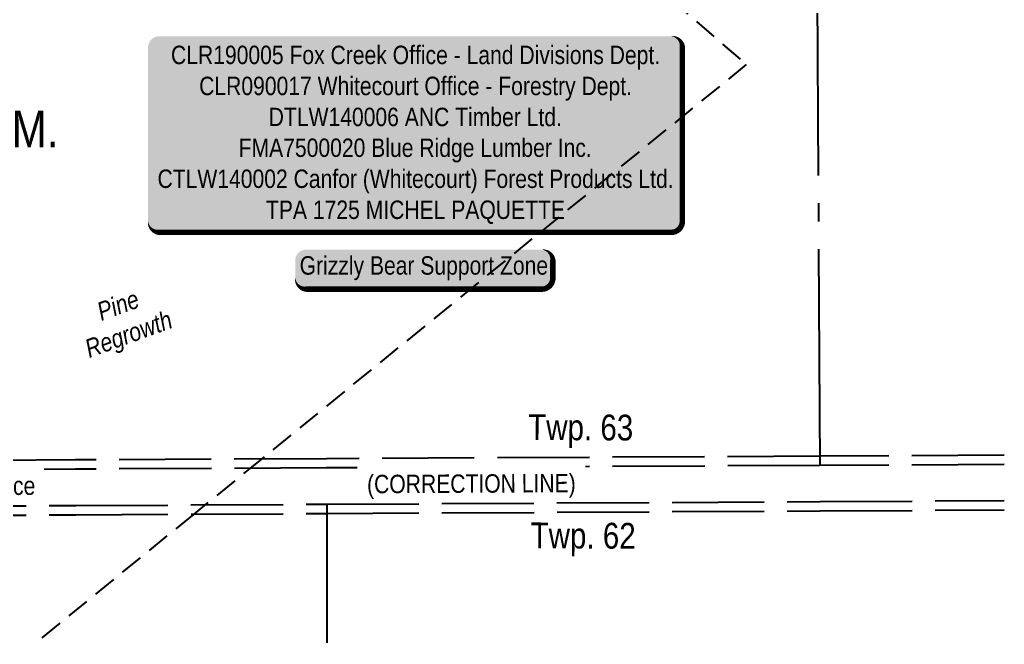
# Model space of a CAD drawing. Extents: x 518691 to 525422, y 6029591 to 6034645.
# Drawn here: x 524888 to 525422, y 6029594 to 6029933 of the extents above; entities that cross this region are included whole.
import ezdxf
from ezdxf.enums import TextEntityAlignment as Align

# ---------------------------------------------------------------- set-up
doc = ezdxf.new("R2010")
doc.units = 0
doc.header["$LTSCALE"] = 5
for name, pattern in [('foc-ACCESSROAD', [3.75, 2.5, -1.25]), ('foc-QUARTERLINE', [33, 25, -3, 2, -3]), ('foc-UNSURVEYED', [12.5, 10, -2.5])]:
    doc.linetypes.add(name, pattern=pattern)
for name, color, linetype in [('AS-WILDLIFE-BLOCK', 131, 'Continuous'), ('C-SYMBOL', 7, 'Continuous'), ('C-WS', 13, 'foc-ACCESSROAD'), ('D-TXT', 6, 'Continuous'), ('L-QSEC', 8, 'foc-QUARTERLINE'), ('L-ROAD-T', 7, 'Continuous'), ('L-USEC', 7, 'foc-UNSURVEYED'), ('T-BUSH-T', 110, 'Continuous')]:
    doc.layers.add(name, color=color, linetype=linetype)
doc.styles.add('175L', font='ARIALN.TTF', dxfattribs={"height": 20})
doc.styles.add('80', font='ARIALN.TTF', dxfattribs={"height": 10})
doc.styles.add('80L', font='ARIALN.TTF', dxfattribs={"height": 10})
doc.styles.add('80LS', font='ARIALNI.TTF', dxfattribs={"height": 10})

# ---------------------------------------------------------------- blocks, each defined once
blk = doc.blocks.new('*U56')
h = blk.add_hatch(color=255)
edge = h.paths.add_edge_path()
edge.add_line((-139, -54), (139, -54))
edge.add_arc((139, -48), 6, 270, 360)
edge.add_line((145, -48), (145, 46.5))
edge.add_arc((139, 46.5), 6, 0, 90)
edge.add_line((139, 52.5), (-139, 52.5))
edge.add_arc((-139, 46.5), 6, 90, 180)
edge.add_line((-145, 46.5), (-145, -48))
edge.add_arc((-139, -48), 6, 180, 270)
at = {"color": 44, "flags": 128}
blk.add_lwpolyline([(-139, -54, 3, 3, 0), (139, -54, 3, 3, 0.414213562373095), (145, -48, 3, 3, 0), (145, 46.5, 3, 0, 0.414213562373095), (139, 52.5, 0, 0, 0), (-139, 52.5, 0, 0, 0.414213562373095), (-145, 46.5, 0, 0, 0), (-145, -48, 0, 3, 0.414213562373095)], format="xyseb", close=True, dxfattribs=at)
at = {"color": 44, "style": '80'}
blk.add_attdef('ENTER_TEXT_001', (-35.98567530695772, -4.996589358799454), '', height=10, dxfattribs=at)
blk = doc.blocks.new('*U124')
h = blk.add_hatch(color=255)
edge = h.paths.add_edge_path()
edge.add_line((-63.99999999999999, -11.5), (63.99999999999999, -11.5))
edge.add_arc((63.99999999999999, -5.5), 6, 270, 360)
edge.add_line((69.99999999999999, -5.5), (69.99999999999999, 4))
edge.add_arc((63.99999999999999, 4), 6, 0, 90)
edge.add_line((63.99999999999999, 10), (-63.99999999999999, 10))
edge.add_arc((-63.99999999999999, 4), 6, 90, 180)
edge.add_line((-69.99999999999999, 4), (-69.99999999999999, -5.5))
edge.add_arc((-63.99999999999999, -5.5), 6, 180, 270)
at = {"color": 131, "flags": 128}
blk.add_lwpolyline([(-63.99999999999999, -11.5, 3, 3, 0), (63.99999999999999, -11.5, 3, 3, 0.414213562373095), (69.99999999999999, -5.5, 3, 3, 0), (69.99999999999999, 4, 3, 0, 0.414213562373095), (63.99999999999999, 10, 0, 0, 0), (-63.99999999999999, 10, 0, 0, 0.414213562373095), (-69.99999999999999, 4, 0, 0, 0), (-69.99999999999999, -5.5, 0, 3, 0.414213562373095)], format="xyseb", close=True, dxfattribs=at)
at = {"color": 131, "style": '80'}
blk.add_attdef('ENTER_TEXT_001', (-35.98567530695772, -4.996589358799454), '', height=10, dxfattribs=at)

msp = doc.modelspace()

# ---------------------------------------------------------------- linework, layer by layer
at = {"layer": 'C-WS'}
msp.add_lwpolyline([(524392.1876055814, 6030040.159310919), (524491.7391242877, 6030123.662200162), (524521.762191188, 6030148.842593387), (524545.911654992, 6030169.095609483), (524761.3461718635, 6029904.476212837), (524967.7538356169, 6030072.518613787), (524948.6388545177, 6030095.997838771), (525059.9391657518, 6030186.609610959), (525096.0122080143, 6030141.352287886), (525098.6323865192, 6030140.780973142), (525131.439190018, 6030083.139157571), (525108.0791845242, 6030060.244766658), (525198.6066100759, 6029981.514503634), (525282.1442375067, 6029908.863530409), (525019.0485019711, 6029694.662346842), (524982.2806767483, 6029664.734741515), (524895.4679213717, 6029594.059072281)], dxfattribs=at)
at = {"layer": 'L-QSEC'}
for p, q in [((525317.7330571789, 6030468.641146099), (525322.0896509722, 6029691.167068492)), ((525054.4305308094, 6029670.150196091), (525054.4571207894, 6029594.855706484))]:
    msp.add_line(p, q, dxfattribs=at)
at = {"layer": 'L-USEC'}
for p, q in [((525054.2932047987, 6029694.855351822), (524918.1204862382, 6029694.173601222)), ((525322.0644487417, 6029696.197005355), (525054.2932047987, 6029694.855351822)), ((525422.0632139086, 6029696.697587928), (525322.0644487417, 6029696.197005355)), ((524918.1204862382, 6029694.173601222), (524653.6905277479, 6029692.848585562)), ((525054.3183872484, 6029689.82541486), (524918.145668687, 6029689.143664259)), ((525322.0896509722, 6029691.167068492), (525054.3184070291, 6029689.825414958)), ((525422.0883932065, 6029691.667650952), (525322.0896280396, 6029691.167068377)), ((524918.1456904362, 6029689.143664367), (524653.7157319464, 6029687.818648707)), ((524653.8250524412, 6029668.030927194), (524918.2578908637, 6029669.43005998)), ((524918.2579042687, 6029669.43006005), (525054.4305204836, 6029670.150196036)), ((525054.4305308094, 6029670.150196091), (525322.2045347969, 6029671.565743794)), ((525322.2045129893, 6029671.565743671), (525422.2027641528, 6029672.094803208)), ((524653.851666153, 6029663.000997594), (524918.2845045764, 6029664.400130388)), ((524918.2845045764, 6029664.400130388), (525054.4571207894, 6029665.120266372)), ((525054.4571207894, 6029665.120266372), (525322.2311247769, 6029666.535814075)), ((525322.2311247769, 6029666.535814075), (525422.2293759413, 6029667.064873602))]:
    msp.add_line(p, q, dxfattribs=at)

# ---------------------------------------------------------------- block references
ref = msp.add_blockref('*U56', (525102.4722806724, 6029871.755912917))
ref.add_attrib('ENTER_TEXT_001', 'CLR190005 Fox Creek Office - Land Divisions Dept.', (524969.9279423368, 6029909.097886542), dxfattribs={"color": 44, "height": 10.00000000000003, "style": '80'})
ref.add_attrib('ENTER_TEXT_002', 'CLR090017 Whitecourt Office - Forestry Dept.', (524985.2144361977, 6029892.253866533), dxfattribs={"color": 44, "height": 10.00000000000003, "style": '80'})
ref.add_attrib('ENTER_TEXT_003', 'DTLW140006 ANC Timber Ltd.', (525022.9531810817, 6029875.409846524), dxfattribs={"color": 44, "height": 10.00000000000003, "style": '80'})
ref.add_attrib('ENTER_TEXT_004', 'FMA7500020 Blue Ridge Lumber Inc.', (525006.6400842195, 6029858.702252163), dxfattribs={"color": 44, "height": 10.00000000000003, "style": '80'})
ref.add_attrib('ENTER_TEXT_005', 'CTLW140002 Canfor (Whitecourt) Forest Products Ltd.', (524962.6121169616, 6029841.858232154), dxfattribs={"color": 44, "height": 10.00000000000003, "style": '80'})
ref.add_attrib('ENTER_TEXT_006', 'TPA 1725 MICHEL PAQUETTE', (525021.4695521594, 6029825.014212145), dxfattribs={"color": 44, "height": 10.00000000000003, "style": '80'})
at = {"layer": 'AS-WILDLIFE-BLOCK', "color": 2}
ref = msp.add_blockref('*U124', (525107.2537293346, 6029798.402710988), dxfattribs=dict(at, xscale=0.9989662672890001, yscale=0.9989662672890001, zscale=0.9989662672890001))
ref.add_attrib('ENTER_TEXT_001', 'Grizzly Bear Support Zone', (525039.7587710979, 6029794.787761433), dxfattribs={"layer": '0', "color": 131, "height": 9.98966267289, "style": '80'})

# ---------------------------------------------------------------- texts
at = {"layer": 'C-SYMBOL', "color": 3, "style": '175L'}
msp.add_text('Theor. S.W.1/4 Sec. 2-63-18-W.5M.', height=20.00000000000006, dxfattribs=at).set_placement((524726.1303927335, 6029857.879129204), align=Align.BOTTOM_CENTER)
at = {"layer": 'D-TXT', "color": 3, "char_height": 14.00000000000064, "attachment_point": 1, "rotation": 359.7222317072545, "style": '80L'}
for s, insert in [('Twp. 63', (525163.8135691212, 6029719.000593656)), ('Twp. 62', (525165.1501647843, 6029660.228375039))]:
    msp.add_mtext_dynamic_manual_height_columns(s, width=101.3420992622509, gutter_width=47.47503257500123, heights=[0], dxfattribs=dict(at, insert=insert))
at = {"layer": 'T-BUSH-T', "insert": (524939.4555989015, 6029782.887996968), "char_height": 9.9948054, "width": 48.8058755967013, "attachment_point": 2, "rotation": 19.999999999999947, "style": '80LS'}
msp.add_mtext('Pine Regrowth', dxfattribs=at)

# ---------------------------------------------------------------- next in the draw order: texts
at = {"layer": 'L-ROAD-T', "attachment_point": 2, "style": '80L', "bg_fill": 2}
for s, insert, char_height, width, rotation in [('Theoretic Government Road Allowance', (524796.292484064, 6029684.883425324), 10.00000000000054, 199.5474761255206, 0.17977176245309662), ('(CORRECTION LINE)', (525132.9314958131, 6029686.339135799), 10.00000000000053, 113.8337312414609, 0.30288284868015486)]:
    msp.add_mtext(s, dxfattribs=dict(at, insert=insert, char_height=char_height, width=width, rotation=rotation))

doc.saveas('drawing.dxf')
